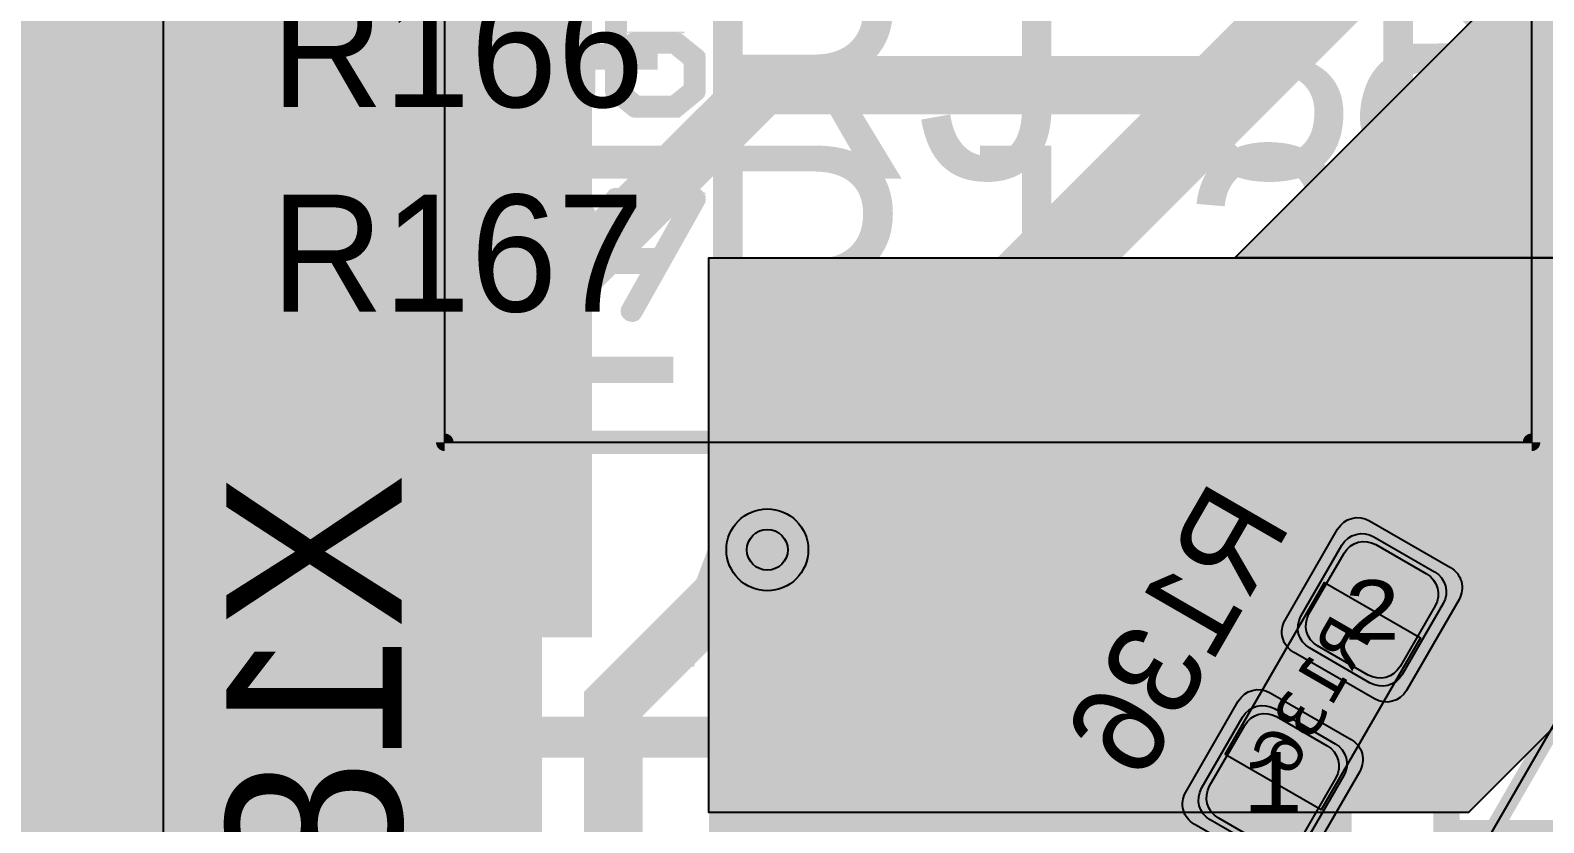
# Model space of a CAD drawing. Extents: x -98 to 119, y -207 to 98.
# Drawn here: x 42.19 to 55.14, y -27.34 to -20.55 of the extents above; entities that cross this region are included whole.
import ezdxf
from ezdxf.enums import TextEntityAlignment as Align

# ---------------------------------------------------------------- set-up
doc = ezdxf.new("R2010")
doc.units = 0
doc.header["$MEASUREMENT"] = 0
for name, color, linetype in [('ASSEMBLY_OUTLINES_BTM', 191, 'CONTINUOUS'), ('ASSEMBLY_PART_NUMBERS_BTM', 191, 'CONTINUOUS'), ('ASSEMBLY_PART_NUMBERS_TOP', 102, 'CONTINUOUS'), ('ASSEMBLY_REF_DES_BTM', 191, 'CONTINUOUS'), ('BOARD_OUTLINE', 10, 'CONTINUOUS'), ('DRILL_DRAWING', 21, 'CONTINUOUS'), ('GENERATED_SILKSCREEN_BTM', 255, 'CONTINUOUS'), ('GENERATED_SILKSCREEN_TOP', 140, 'CONTINUOUS'), ('MANUFACTURING_OUTLINES', 10, 'CONTINUOUS'), ('PART_PADS_SMD_BTM', 230, 'CONTINUOUS'), ('PIN_NUMBERS_BTM', 8, 'CONTINUOUS'), ('PIN_NUMBERS_TOP', 8, 'CONTINUOUS'), ('PLACEMENT_OUTLINES_BTM', 222, 'CONTINUOUS'), ('PLANE_DATA_LAYER_BOTTOM', 230, 'CONTINUOUS'), ('PLANE_SHAPES_LAYER_BOTTOM', 230, 'CONTINUOUS'), ('PLANE_SHAPES_LAYER_TOP', 150, 'CONTINUOUS'), ('ROUTE_BORDER', 151, 'CONTINUOUS'), ('SILKSCREEN_OUTLINES_BTM', 211, 'CONTINUOUS'), ('SILKSCREEN_REF_DES_BTM', 211, 'CONTINUOUS'), ('SILKSCREEN_REF_DES_TOP', 150, 'CONTINUOUS'), ('SOLDERMASK_PADS_BTM', 12, 'CONTINUOUS'), ('SOLDERPASTE_PADS_BTM', 12, 'CONTINUOUS'), ('TRACES_LAYER_BOTTOM', 230, 'CONTINUOUS'), ('TRACES_LAYER_TOP', 150, 'CONTINUOUS'), ('VIA_HOLES_LAYER_BOTTOM', 30, 'CONTINUOUS'), ('VIA_HOLES_LAYER_TOP', 30, 'CONTINUOUS'), ('VIA_PADS_LAYER_BOTTOM', 230, 'CONTINUOUS'), ('VIA_PADS_LAYER_TOP', 150, 'CONTINUOUS')]:
    doc.layers.add(name, color=color, linetype=linetype)
doc.styles.add('COURIER_NEW', font='COUR.TTF')
doc.styles.add('VERDANA', font='verdana.TTF')
doc.styles.add('VERIBEST_GERBER_0', font='txt')

msp = doc.modelspace()

# ---------------------------------------------------------------- hatches: boundary and pattern name
at = {"layer": 'PLANE_DATA_LAYER_BOTTOM'}
h = msp.add_hatch(color=256, dxfattribs=at)
h.paths.add_polyline_path([(-96.5, 0, -1), (96.5, 0, -1)], flags=0)
h.paths.add_polyline_path([(92.251979, -7.43598, 0.726988162), (92.479659, -3.637852, -0.308609791), (92.431259, -3.566904, -0.009635255), (92.431316, -3.563968, 0.009635011), (92.5, -0.000006), (92.5, 0.000001, 0.053325255), (90.407665, 19.562826, -0.053326925), (90.405941, 19.578942), (90.405941, 19.578943, -0.238217909), (90.436919, 19.640273, 0.661755037), (89.584154, 23.221888, -0.295297583), (89.523137, 23.277841, 0.022401018), (87.08146, 31.194059, -0.086206302), (87.076996, 31.219756), (87.076996, 31.219757, -0.210183909), (87.101696, 31.275919, 0.679382507), (85.774921, 34.749845, -0.301864993), (85.705267, 34.797373, 0.047915829), (77.514669, 50.475005, -0.145307444), (77.502324, 50.516585, -0.123988701), (77.511414, 50.552678, 0.606608991), (75.516892, 53.486368, -0.274238992), (75.44586, 53.517962, 0.021523084), (70.565432, 59.806101, -0.177595235), (70.547363, 59.855368), (70.547363, 59.855369, -0.111833303), (70.5548, 59.888203, 0.661755452), (68.116894, 62.64715, -0.295297373), (68.036725, 62.667806, 0.05833458), (51.722715, 76.687749, -0.249337829), (51.689123, 76.750923), (51.689123, 76.750924, -0.060759886), (51.691357, 76.76924, 0.714966399), (48.509213, 78.818582, -0.314871124), (48.42205, 78.81342, 0.022806677), (41.042088, 82.896302, -0.285136953), (40.999698, 82.964591), (40.999698, 82.964596, -0.004247023), (40.999709, 82.965891, 0.647046608), (37.697353, 84.5176, -0.289754858), (37.616734, 84.505806, 0.052943541), (19.031563, 90.52099, -0.30833592), (18.972104, 90.582877, 0.696982245), (15.284156, 91.27756, -0.308339612), (15.206255, 91.241547, 0.022370691), (6.993138, 92.235275, -0.315204372), (6.925536, 92.290658, 0.715888063), (3.14462, 92.496703, -0.315205261), (3.0714, 92.448994, 0.063468058), (-20.215283, 90.264015, -0.320142253), (-20.296827, 90.298428, 0.72963938), (-23.995319, 89.386755, -0.320144031), (-24.051528, 89.318386, 0.018663537), (-30.645576, 87.275991, -0.309865735), (-30.72878, 87.298418, 0.701170836), (-34.249879, 85.978007, -0.002752694), (-34.249874, 85.977168, -0.30685575), (-34.29782, 85.9064, 0.04916641), (-50.410548, 77.556603, -0.32354836), (-50.499711, 77.561018, 0.739212756), (-53.660594, 75.408706, -0.075169868), (-53.657188, 75.386179), (-53.657188, 75.386178, -0.242479425), (-53.68916, 75.324127, 0.019967737), (-59.527063, 70.80098, -0.298487087), (-59.610009, 70.791065, 0.556724412), (-62.5, 69), (-62.5, 68.999999, 0.082708518), (-62.392031, 68.351756, -0.298487573), (-62.412702, 68.270818, 0.067186589), (-78.279974, 49.27977, -0.277817809), (-78.350169, 49.24438, 0.436350868), (-80.5, 47.25), (-80.5, 47.249999, 0.141466326), (-80.192238, 46.184011, -0.141465884), (-80.180512, 46.143397), (-80.180512, 46.143396, -0.131190735), (-80.190652, 46.105416, 0.019294819), (-83.506407, 39.786053, -0.312206796), (-83.581614, 39.742899, 0.439123468), (-85.75, 37.75, 0.204829615), (-85.131688, 36.303992, -0.204830708), (-85.10813, 36.248899), (-85.10813, 36.248898, -0.100919006), (-85.114214, 36.219062, 0.048097759), (-90.466303, 19.289839, -0.314870423), (-90.530154, 19.230281, 0.714965653), (-91.24073, 15.512631, -0.269378312), (-91.202277, 15.446437), (-91.202277, 15.446436, -0.041929831), (-91.203345, 15.433723, 0.018841331), (-92.106444, 8.523669, -0.32827121), (-92.166453, 8.456161, 0.354028014), (-93.75, 6.5), (-93.75, 6.499999, 0.314708299), (-92.438077, 4.622088, -0.31470689), (-92.388093, 4.55054), (-92.388093, 4.550537, -0.012285748), (-92.388185, 4.546794, 0.012294179), (-92.5, 0.00001), (-92.5, -0.000004, 0.052933393), (-90.438132, -19.421494, -0.329408644), (-90.475468, -19.504015, 0.27173254), (-91.5, -21.25, 0.401597711), (-89.586502, -23.248128, -0.329404507), (-89.516056, -23.305059, 0.021307354), (-87.207653, -30.839509, -0.322177334), (-87.232533, -30.924924, 0.230665932), (-88, -32.499999), (-88, -32.5, 0.431495031), (-85.882787, -34.496562, -0.3221788), (-85.807634, -34.544174, 0.048016175), (-77.643233, -50.277018, -0.303878783), (-77.644537, -50.3618, 0.152518996), (-78, -51.499999), (-78, -51.5, 0.481982915), (-75.552374, -53.449264, -0.303883418), (-75.473145, -53.479475, 0.021991255), (-70.483925, -59.90214, -0.318621499), (-70.47622, -59.989968, 0.725399056), (-67.952631, -62.834176, -0.318624212), (-67.866344, -62.852281, 0.062392529), (-50.265124, -77.650932, -0.254356234), (-50.230332, -77.714899), (-50.230332, -77.7149, -0.034453173), (-50.231054, -77.725364, 0.034451935), (-50.25, -78), (-50.25, -78.000001, 0.603308224), (-47.119729, -79.649997, -0.291362646), (-47.037917, -79.64725, 0.02294124), (-39.54278, -83.621879, -0.290012797), (-39.499155, -83.690765), (-39.499155, -83.690766, -0.007130353), (-39.499186, -83.692939, 0.007132964), (-39.5, -83.749994), (-39.5, -83.75, 0.658082965), (-36.126004, -85.203319, -0.297762979), (-36.043963, -85.188513, 0.049016344), (-18.771876, -90.575199, -0.301861306), (-18.712566, -90.635139, 0.679381768), (-15.056336, -91.31372, -0.301864385), (-14.979467, -91.279054, 0.021749122), (-6.993138, -92.235275, -0.315204372), (-6.925536, -92.290658, 0.715888063), (-3.14462, -92.496703, -0.315205261), (-3.0714, -92.448994, 0.06250827), (19.869968, -90.340657, -0.345566403), (19.954737, -90.381493, 0.794356815), (23.75, -89.500001), (23.75, -89.499973, 0.005086864), (23.749586, -89.459281, -0.345588489), (23.806159, -89.384097, 0.021469451), (31.383958, -87.013201, -0.314446926), (31.468175, -87.035889, 0.700130836), (35, -85.75), (35, -85.749988, 0.009099261), (34.998675, -85.677212, -0.009057228), (34.998625, -85.674452), (34.998625, -85.674439, -0.304472205), (35.045955, -85.60392, 0.047985464), (50.721249, -77.353765, -0.31444166), (50.808431, -77.356288, 0.616218308), (54, -75.75), (54, -75.749999, 0.067758174), (53.927211, -75.215343, -0.067753523), (53.924438, -75.194974), (53.924438, -75.194973, -0.241537288), (53.95619, -75.13308, 0.022365821), (60.452055, -70.01285, -0.313111549), (60.538488, -70.003709, 0.710095351), (63.344013, -67.475653, -0.099717589), (63.33807, -67.446151), (63.33807, -67.44615, -0.206928064), (63.362073, -67.390635, 0.058205552), (77.187807, -50.973449, -0.317486674), (77.269693, -50.94147, 0.722224143), (79.294241, -47.729048, -0.173873661), (79.276877, -47.680625, -0.136094565), (79.287761, -47.641379, 0.020523482), (82.926938, -40.980152, -0.353003204), (83.013777, -40.939997, 0.48811211), (85.5, -39), (85.5, -38.999999, 0.240073604), (84.675602, -37.381988, -0.240072951), (84.644192, -37.320342), (84.644192, -37.320341, -0.104105615), (84.650658, -37.289623, 0.050546739), (90.411157, -19.546683, -0.32146983), (90.476988, -19.487077, 0.38127918), (92.25, -17.5, 0.275143701), (91.203224, -15.741772, -0.275142487), (91.163342, -15.674784), (91.163342, -15.674783, -0.042554947), (91.164442, -15.661882, 0.022235783), (92.195155, -7.50356, -0.319196338)], flags=0)
h = msp.add_hatch(color=256, dxfattribs=at)
h.paths.add_polyline_path([(47, -11.935693, -0.379782878), (46.932843, -12.011354, 0.168170318), (46.638626, -12.154268), (44.703654, -14.08924, -0.239274377), (44.638081, -14.110656, 3.061799276), (45.389344, -14.861919, -0.038522588), (45.388442, -14.850229), (45.388442, -14.850227, -0.198909956), (45.41076, -14.796346), (46.869918, -13.337188, -0.668181994), (47, -13.391069), (47, -25.6738, -0.414213562), (46.9238, -25.75), (41.3262, -25.75, -0.414213562), (41.25, -25.6738), (41.25, -0.8262, -0.414213562), (41.3262, -0.75), (46.9238, -0.75, -0.414213562), (47, -0.8262)], flags=0)
h.paths.add_polyline_path([(43.6, -10.25, -1), (45.4, -10.25, -1)], flags=0)
h.paths.add_polyline_path([(43.6, -5.75, -1), (45.4, -5.75, -1)], flags=0)
h.paths.add_polyline_path([(43.6, -3.25, -1), (45.4, -3.25, -1)], flags=0)
at = {"layer": 'PLANE_SHAPES_LAYER_BOTTOM'}
h = msp.add_hatch(color=256, dxfattribs=at)
h.paths.add_polyline_path([(-96.5, 0, -1), (96.5, 0, -1)], flags=0)
h.paths.add_polyline_path([(-92.5, 0, -1), (92.5, 0, -1)], flags=0)
at = {"layer": 'PLANE_SHAPES_LAYER_TOP'}
h = msp.add_hatch(color=256, dxfattribs=at)
h.paths.add_polyline_path([(-96.31345, 0, -1), (96.81345, 0, -1)], flags=0)
h.paths.add_polyline_path([(-92.25, 0, -1), (92.75, 0, -1)], flags=0)
h = msp.add_hatch(color=256, dxfattribs=at)
h.paths.add_polyline_path([(46.25, -35.15), (43.875, -38), (28.75, -38), (32.25, -34.5), (32.25, -30.5), (35.75, -30.5), (35.75, -27), (14.25, -27), (14.25, -24), (-10, -24), (-10, -18.75), (1.75, -18.75), (1.75, -9.25), (-10, -9.25), (-10, 32.75), (1.75, 32.75), (1.75, 34.25), (20.25, 34.25), (20.25, 25.25), (22.25, 23.25), (34.5, 23.25), (34.5, -26.5), (41.25, -26.5), (41.25, -20.5), (46.25, -20.5)])
h.paths.add_polyline_path([(-8.75, 10.25), (-8.75, 19.5), (1.25, 19.5), (1.25, 10.25)], flags=16)
h.paths.add_polyline_path([(6, 27.25), (6, 29.75), (15.45, 29.75), (15.45, 27.25)], flags=16)
for points in [[(52.5, -22.5), (57, -18), (57, -22.5)], [(56, -25.75), (54.5, -27.25), (48, -27.25), (48, -22.5), (56, -22.5)]]:
    msp.add_hatch(color=256, dxfattribs=at).paths.add_polyline_path(points, flags=0)
at = {"layer": 'VIA_HOLES_LAYER_BOTTOM'}
h = msp.add_hatch(color=256, dxfattribs=at)
edge = h.paths.add_edge_path()
edge.add_arc((48.5, -25), 0.175, 0, 360)
at = {"layer": 'VIA_HOLES_LAYER_TOP'}
h = msp.add_hatch(color=256, dxfattribs=at)
edge = h.paths.add_edge_path()
edge.add_arc((48.5, -25), 0.175, 0, 360)

# ---------------------------------------------------------------- linework, layer by layer
at = {"layer": 'ASSEMBLY_OUTLINES_BTM'}
for points, const_width in [([(45.74, -24.08), (45.74, 4.12), (55.04, 4.12), (55.04, -24.08)], 0.2), ([(34.03, -30.33), (34.03, 2.87), (43.33, 2.87), (43.33, -30.33)], 0.2), ([(57.092009, -23.276359), (82.206745, -37.776359), (75.856745, -48.774881), (50.742009, -34.274881)], 0.1)]:
    msp.add_lwpolyline(points, close=True, dxfattribs=dict(at, const_width=const_width))
msp.add_lwpolyline([(52.417968, -26.751122), (53.267968, -25.278878), (54.090692, -25.753878), (53.240692, -27.226122)], close=True, dxfattribs=at)
at = {"layer": 'BOARD_OUTLINE', "const_width": 0.1}
msp.add_lwpolyline([(-97.5, 0, -1), (97.5, 0, -1)], format="xyb", close=True, dxfattribs=at)
at = {"layer": 'GENERATED_SILKSCREEN_BTM', "const_width": 0.15}
for points in [[(55.040005, -24.08, -0.414213562), (55.04, -24.080005), (45.74, -24.080005, -0.414213562), (45.739995, -24.08), (45.739995, 4.12, -0.414213562), (45.74, 4.120005), (53.492294, 4.120005, 0.000005999), (53.492292, 4.119995), (45.740005, 4.119995), (45.740005, -24.079995), (55.039995, -24.079995), (55.039995, 4.119995), (54.307708, 4.119995, 0.000005999), (54.307706, 4.120005), (55.04, 4.120005, -0.414213562), (55.040005, 4.12), (55.040005, -24.08)], [(43.330005, -30.33, -0.414213562), (43.33, -30.330005), (35.508649, -30.330005, 0.000004856), (35.508651, -30.329995), (43.329995, -30.329995), (43.329995, 2.869995), (34.030005, 2.869995), (34.030005, -30.329995), (34.491349, -30.329995, 0.000004856), (34.491351, -30.330005), (34.03, -30.330005, -0.414213562), (34.029995, -30.33), (34.029995, 2.87, -0.414213562), (34.03, 2.870005), (43.33, 2.870005, -0.414213562), (43.330005, 2.87), (43.330005, -30.33)], [(52.98489, -25.769192), (52.701053, -26.260813, 0.000010041), (52.701042, -26.260814), (52.984886, -25.769182, 0.000009791), (52.98489, -25.769192)], [(53.811745, -26.237038), (53.519647, -26.742966, 0.000010641), (53.519643, -26.742955), (53.811733, -26.23704, 0.00001106), (53.811745, -26.237038)]]:
    msp.add_lwpolyline(points, format="xyb", dxfattribs=at)
msp.add_lwpolyline([(57.092009, -23.276359), (82.206745, -37.776359), (75.856745, -48.774881), (50.742009, -34.274881)], close=True, dxfattribs=at)
for points in [[(45.3505, -25.56025), (44.668, -25.07875), (45.3505, -24.59875), (45.3565, -24.59425), (45.3595, -24.58975), (45.361, -24.58375), (45.361, -24.57925), (45.358, -24.56875), (45.3535, -24.55975), (45.346, -24.55225), (45.3355, -24.54625), (45.325, -24.54475), (45.3145, -24.54925), (44.614, -25.03975), (43.9135, -24.54925), (43.903, -24.54475), (43.8925, -24.54625), (43.882, -24.55075), (43.8745, -24.55825), (43.87, -24.56875), (43.867, -24.57925), (43.8685, -24.58975), (43.876, -24.59875), (44.56, -25.07875), (43.876, -25.56025), (43.8685, -25.56775), (43.867, -25.57825), (43.87, -25.58875), (43.8745, -25.59775), (43.882, -25.60675), (43.8925, -25.61125), (43.903, -25.61425), (43.9135, -25.60975), (44.614, -25.11475), (45.3145, -25.60975), (45.3265, -25.61425), (45.337, -25.61125), (45.3475, -25.60675), (45.355, -25.59775), (45.361, -25.58875), (45.3625, -25.57825), (45.3595, -25.56775), (45.3505, -25.56025)], [(52.22304, -25.114613), (52.22064, -25.116213), (52.21664, -25.115413), (52.21184, -25.114613), (52.20864, -25.113013), (52.06624, -25.030613), (52.06304, -25.028213), (52.06144, -25.025013), (52.05984, -25.024213), (52.05904, -25.022613), (52.05904, -25.021013), (52.05824, -25.019413), (52.03104, -24.846613), (52.03104, -24.842613), (52.03264, -24.839413), (52.03264, -24.836213), (52.23504, -24.486613), (52.23744, -24.483413), (52.23984, -24.481013), (52.24224, -24.480213), (52.24544, -24.479413), (52.24864, -24.478613), (52.25104, -24.477813), (52.25424, -24.478613), (52.25744, -24.479413), (52.92304, -24.864213), (52.92784, -24.868213), (52.92944, -24.873813), (52.92864, -24.879413), (52.92704, -24.884213), (52.92304, -24.889813), (52.91744, -24.893013), (52.91184, -24.894613), (52.90624, -24.892213), (52.58704, -24.708213), (52.39904, -25.034613), (52.65664, -25.334613), (52.65824, -25.337013), (52.65984, -25.340213), (52.65984, -25.343413), (52.65984, -25.346613), (52.65744, -25.352213), (52.65344, -25.356213), (52.64864, -25.358613), (52.64304, -25.360213), (52.63744, -25.359413), (52.63264, -25.355413), (52.37584, -25.054613), (52.22304, -25.114613)], [(52.25504, -24.517013), (52.06384, -24.848213), (52.08864, -25.006613), (52.21744, -25.081013), (52.36784, -25.024213), (52.55904, -24.692213), (52.25504, -24.517013)], [(52.47264, -25.609813), (52.47664, -25.605013), (52.48224, -25.604213), (52.48784, -25.605013), (52.49344, -25.607413), (52.49824, -25.610613), (52.50144, -25.615413), (52.50304, -25.617813), (52.50304, -25.621013), (52.50304, -25.623413), (52.50144, -25.626613), (52.34544, -25.897013), (52.34144, -25.901013), (52.33584, -25.903413), (52.32944, -25.902613), (52.32464, -25.900213), (52.31904, -25.897013), (52.31584, -25.891413), (52.31504, -25.885813), (52.31664, -25.880213), (52.38704, -25.758613), (51.73584, -25.382613), (51.73184, -25.379413), (51.72944, -25.375413), (51.72944, -25.370613), (51.73184, -25.365013), (51.73264, -25.361013), (51.73504, -25.357813), (51.73824, -25.355413), (51.74224, -25.354613), (52.01024, -25.329013), (52.01664, -25.329813), (52.02064, -25.332213), (52.02384, -25.337013), (52.02544, -25.342613), (52.02544, -25.348213), (52.02384, -25.353813), (52.02064, -25.358613), (52.01504, -25.360213), (51.79504, -25.381013), (52.40224, -25.731413), (52.47264, -25.609813)], [(52.12064, -26.277813), (52.09344, -26.105813), (52.09184, -26.100213), (52.08784, -26.097013), (52.08224, -26.095413), (52.07664, -26.095413), (52.07104, -26.096213), (52.06544, -26.099413), (52.06224, -26.104213), (52.06064, -26.109813), (52.08784, -26.276213), (51.95824, -26.499413), (51.80864, -26.557013), (51.67984, -26.482613), (51.65344, -26.325013), (51.71984, -26.210613), (51.72224, -26.204213), (51.72144, -26.201813), (51.72064, -26.198613), (51.71744, -26.193813), (51.71264, -26.190613), (51.70784, -26.188213), (51.70144, -26.187413), (51.69664, -26.189813), (51.69184, -26.193813), (51.62544, -26.309013), (51.47584, -26.365013), (51.34704, -26.290613), (51.32224, -26.132213), (51.45184, -25.909013), (51.60864, -25.849013), (51.61344, -25.845013), (51.61584, -25.839413), (51.61584, -25.833813), (51.61344, -25.828213), (51.61024, -25.822613), (51.60624, -25.819413), (51.60384, -25.817813), (51.60144, -25.817013), (51.59904, -25.817813), (51.59584, -25.818613), (51.43344, -25.881013), (51.43024, -25.884213), (51.42864, -25.885013), (51.42704, -25.885813), (51.42544, -25.887413), (51.29104, -26.121013), (51.29024, -26.122613), (51.29024, -26.125013), (51.29024, -26.126613), (51.28944, -26.128213), (51.28864, -26.131413), (51.31664, -26.303413), (51.31824, -26.307413), (51.32064, -26.309813), (51.32224, -26.313013), (51.32464, -26.314613), (51.46704, -26.397013), (51.46944, -26.397813), (51.47504, -26.399413), (51.47824, -26.401013), (51.48144, -26.399413), (51.62304, -26.345813), (51.64784, -26.495413), (51.64864, -26.497813), (51.64944, -26.498613), (51.64944, -26.500213), (51.65104, -26.501013), (51.65504, -26.505013), (51.65664, -26.506613), (51.79984, -26.589013), (51.80304, -26.590613), (51.80624, -26.591413), (51.81024, -26.592213), (51.81344, -26.590613), (51.97584, -26.528213), (51.97984, -26.526613), (51.98064, -26.525813), (51.98144, -26.524213), (51.98224, -26.523413), (51.98304, -26.522613), (51.98464, -26.521013), (52.11904, -26.287413), (52.11984, -26.285813), (52.11984, -26.284213), (52.12144, -26.281013), (52.12064, -26.277813)], [(45.3025, -26.17675), (45.3055, -26.16475), (45.3115, -26.15875), (45.322, -26.15425), (45.334, -26.15275), (45.3445, -26.15425), (45.355, -26.15875), (45.3625, -26.16475), (45.364, -26.17675), (45.364, -26.76175), (45.3625, -26.77225), (45.355, -26.78125), (45.3445, -26.78575), (45.334, -26.78725), (45.322, -26.78575), (45.3115, -26.78125), (45.3055, -26.77225), (45.3025, -26.76175), (45.3025, -26.49775), (43.894, -26.49775), (43.8835, -26.49625), (43.876, -26.49175), (43.8715, -26.48425), (43.87, -26.47375), (43.8685, -26.46625), (43.8685, -26.45875), (43.8715, -26.45275), (43.8775, -26.44675), (44.2885, -26.15425), (44.299, -26.14975), (44.3095, -26.14975), (44.3185, -26.15425), (44.326, -26.16175), (44.332, -26.17075), (44.335, -26.18125), (44.335, -26.18725), (44.332, -26.19175), (44.329, -26.19625), (44.3245, -26.19925), (43.9885, -26.43925), (45.3025, -26.43925), (45.3025, -26.17675)], [(50.91024, -26.785013), (50.93744, -26.957013), (50.93984, -26.962613), (50.94384, -26.966613), (50.94864, -26.968213), (50.95264, -26.969013), (50.95744, -26.968213), (50.96224, -26.966613), (50.96624, -26.964213), (50.96944, -26.961013), (50.97024, -26.957013), (50.97024, -26.953013), (50.94384, -26.785813), (51.07344, -26.561813), (51.22224, -26.505013), (51.47104, -26.649013), (51.34064, -26.699413), (51.33664, -26.702613), (51.33584, -26.702613), (51.33344, -26.705013), (51.19744, -26.939413), (51.19744, -26.943413), (51.19664, -26.945013), (51.19664, -26.946613), (51.19584, -26.949813), (51.22224, -27.121813), (51.22304, -27.123413), (51.22304, -27.125013), (51.22384, -27.126613), (51.22544, -27.127413), (51.22944, -27.131413), (51.23104, -27.133013), (51.42144, -27.242613), (51.42464, -27.244213), (51.42784, -27.245013), (51.43184, -27.245813), (51.43504, -27.244213), (51.59744, -27.181813), (51.60144, -27.180213), (51.60224, -27.179413), (51.60304, -27.177813), (51.60384, -27.177013), (51.60464, -27.176213), (51.60624, -27.174613), (51.74144, -26.940213), (51.74224, -26.937013), (51.74304, -26.933813), (51.74224, -26.930613), (51.71504, -26.758613), (51.71504, -26.756213), (51.71504, -26.755413), (51.71344, -26.752213), (51.70944, -26.748213), (51.70784, -26.746613), (51.23184, -26.472213), (51.22864, -26.470613), (51.22544, -26.470613), (51.22224, -26.470613), (51.22064, -26.471413), (51.21824, -26.471413), (51.05504, -26.533813), (51.05184, -26.537813), (51.05104, -26.537813), (51.04944, -26.538613), (51.04784, -26.540213), (50.91264, -26.774613), (50.91184, -26.776213), (50.91184, -26.778613), (50.91184, -26.780213), (50.91104, -26.782613), (50.91024, -26.785013)], [(51.50784, -26.669813), (51.68384, -26.771413), (51.70944, -26.929013), (51.57984, -27.153013), (51.43024, -27.210613), (51.25424, -27.109013), (51.22864, -26.950613), (51.35824, -26.726613), (51.50784, -26.669813)]]:
    msp.add_lwpolyline(points, dxfattribs=at)
at = {"layer": 'GENERATED_SILKSCREEN_TOP', "const_width": 0.15}
for points in [[(44.3835, -20.247), (44.3835, -21.207), (44.3855, -21.215), (44.3905, -21.22), (44.3965, -21.223), (44.4035, -21.224), (44.4115, -21.223), (44.4185, -21.22), (44.4235, -21.215), (44.4255, -21.207), (44.4255, -20.747), (44.8955, -20.747), (45.0595, -21.213), (45.0635, -21.22), (45.0705, -21.224), (45.0785, -21.225), (45.0845, -21.223), (45.0905, -21.22), (45.0955, -21.215), (45.0985, -21.208), (45.0965, -21.2), (44.9325, -20.734), (45.0925, -20.607)], [(44.4255, -20.268), (44.9035, -20.268), (45.0595, -20.394), (45.0595, -20.58), (44.9035, -20.707), (44.4255, -20.707), (44.4255, -20.268)], [(45.6535, -20.236), (45.4585, -20.51), (45.4555, -20.517), (45.4555, -20.524), (45.4585, -20.53), (45.4635, -20.535), (45.4695, -20.539), (45.4765, -20.541), (45.4805, -20.541), (45.4835, -20.54), (45.4885, -20.534), (45.6485, -20.31), (45.6485, -21.186), (45.4735, -21.186)], [(45.4735, -21.186), (45.4655, -21.188), (45.4615, -21.192), (45.4585, -21.199), (45.4575, -21.207), (45.4585, -21.214), (45.4615, -21.221), (45.4655, -21.226), (45.4735, -21.227), (45.8635, -21.227), (45.8705, -21.226), (45.8765, -21.221), (45.8795, -21.214), (45.8805, -21.207), (45.8795, -21.199), (45.8765, -21.192), (45.8705, -21.188), (45.8635, -21.186), (45.6875, -21.186), (45.6875, -20.247)], [(45.0925, -20.607), (45.0955, -20.605), (45.0965, -20.6), (45.0995, -20.595), (45.0995, -20.59), (45.0995, -20.384)], [(46.2805, -20.394), (46.2805, -20.753), (46.4165, -20.642), (46.4205, -20.641), (46.4225, -20.64), (46.4235, -20.64), (46.4235, -20.639), (46.4285, -20.638), (46.7655, -20.638), (46.7695, -20.639), (46.7695, -20.64), (46.7715, -20.64), (46.7745, -20.641), (46.7775, -20.642), (46.9465, -20.778), (46.9475, -20.781), (46.9495, -20.782), (46.9505, -20.783), (46.9505, -20.785), (46.9525, -20.792), (46.9535, -20.795), (46.9535, -21.07), (46.9525, -21.075), (46.9505, -21.079), (46.9495, -21.083), (46.9465, -21.086), (46.7785, -21.223), (46.7735, -21.225), (46.7725, -21.226), (46.7705, -21.226), (46.7685, -21.227), (46.7675, -21.227), (46.7655, -21.227), (46.4285, -21.227), (46.4245, -21.226), (46.4205, -21.225), (46.4165, -21.223), (46.2485, -21.086), (46.2465, -21.084), (46.2445, -21.083), (46.2425, -21.08), (46.2405, -21.073), (46.2395, -21.07), (46.2395, -20.384)], [(47.2255, -20.394), (47.2255, -20.753), (47.3615, -20.642), (47.3655, -20.641), (47.3675, -20.64), (47.3685, -20.64), (47.3685, -20.639), (47.3735, -20.638), (47.7105, -20.638), (47.7145, -20.639), (47.7145, -20.64), (47.7165, -20.64), (47.7195, -20.641), (47.7225, -20.642), (47.8915, -20.778), (47.8925, -20.781), (47.8945, -20.782), (47.8955, -20.783), (47.8955, -20.785), (47.8975, -20.792), (47.8985, -20.795), (47.8985, -21.07), (47.8975, -21.075), (47.8955, -21.079), (47.8945, -21.083), (47.8915, -21.086), (47.7235, -21.223), (47.7185, -21.225), (47.7175, -21.226), (47.7155, -21.226), (47.7135, -21.227), (47.7125, -21.227), (47.7105, -21.227), (47.3735, -21.227), (47.3695, -21.226), (47.3655, -21.225), (47.3615, -21.223), (47.1935, -21.086), (47.1915, -21.084), (47.1895, -21.083), (47.1875, -21.08), (47.1855, -21.073), (47.1845, -21.07), (47.1845, -20.384)], [(46.2805, -20.805), (46.2805, -21.06), (46.4345, -21.186), (46.7575, -21.186), (46.9135, -21.06), (46.9135, -20.805), (46.7575, -20.678), (46.4345, -20.678), (46.2805, -20.805)], [(47.2255, -20.805), (47.2255, -21.06), (47.3795, -21.186), (47.7025, -21.186), (47.8585, -21.06), (47.8585, -20.805), (47.7025, -20.678), (47.3795, -20.678), (47.2255, -20.805)], [(45.4735, -22.936), (45.4655, -22.938), (45.4615, -22.942), (45.4585, -22.949), (45.4575, -22.957), (45.4585, -22.964), (45.4615, -22.971), (45.4655, -22.976), (45.4735, -22.977), (45.8635, -22.977), (45.8705, -22.976), (45.8765, -22.971), (45.8795, -22.964), (45.8805, -22.957), (45.8795, -22.949), (45.8765, -22.942), (45.8705, -22.938), (45.8635, -22.936), (45.6875, -22.936), (45.6875, -21.997), (45.6865, -21.99), (45.6835, -21.985), (45.6785, -21.982), (45.6715, -21.981), (45.6665, -21.98), (45.6615, -21.98), (45.6575, -21.982), (45.6535, -21.986), (45.4585, -22.26), (45.4555, -22.267), (45.4555, -22.274), (45.4585, -22.28), (45.4635, -22.285), (45.4695, -22.289), (45.4765, -22.291), (45.4805, -22.291), (45.4835, -22.29), (45.4885, -22.284), (45.6485, -22.06), (45.6485, -22.936), (45.4735, -22.936)], [(45.0925, -22.357), (45.0955, -22.355), (45.0965, -22.35), (45.0995, -22.345), (45.0995, -22.34), (45.0995, -22.134), (45.0995, -22.129), (45.0965, -22.126), (45.0965, -22.123), (45.0955, -22.122), (45.0945, -22.121), (45.0925, -22.119), (44.9225, -21.981), (44.9175, -21.979), (44.9135, -21.978), (44.9095, -21.977), (44.4055, -21.977), (44.3965, -21.979), (44.3905, -21.984), (44.3855, -21.99), (44.3835, -21.997), (44.3835, -22.957), (44.3855, -22.965), (44.3905, -22.97), (44.3965, -22.973), (44.4035, -22.974), (44.4115, -22.973), (44.4185, -22.97), (44.4235, -22.965), (44.4255, -22.957), (44.4255, -22.497), (44.8955, -22.497), (45.0595, -22.963), (45.0635, -22.97), (45.0705, -22.974), (45.0785, -22.975), (45.0845, -22.973), (45.0905, -22.97), (45.0955, -22.965), (45.0985, -22.958), (45.0965, -22.95), (44.9325, -22.484), (45.0925, -22.357)], [(44.4255, -22.018), (44.9035, -22.018), (45.0595, -22.144), (45.0595, -22.33), (44.9035, -22.457), (44.4255, -22.457), (44.4255, -22.018)], [(46.7785, -21.981), (46.9465, -22.118), (46.9515, -22.123), (46.9525, -22.131), (46.9515, -22.137), (46.9495, -22.142), (46.9465, -22.146), (46.9415, -22.15), (46.9365, -22.153), (46.9315, -22.154), (46.9265, -22.154), (46.9225, -22.151), (46.7585, -22.018), (46.4345, -22.018), (46.2805, -22.144), (46.2805, -22.503), (46.4165, -22.392), (46.4205, -22.391), (46.4225, -22.39), (46.4235, -22.39), (46.4235, -22.389), (46.4285, -22.388), (46.7655, -22.388), (46.7695, -22.389), (46.7695, -22.39), (46.7715, -22.39), (46.7745, -22.391), (46.7775, -22.392), (46.9465, -22.528), (46.9475, -22.531), (46.9495, -22.532), (46.9505, -22.533), (46.9505, -22.535), (46.9525, -22.542), (46.9535, -22.545), (46.9535, -22.82), (46.9525, -22.825), (46.9505, -22.829), (46.9495, -22.833), (46.9465, -22.836), (46.7785, -22.973), (46.7735, -22.975), (46.7725, -22.976), (46.7705, -22.976), (46.7685, -22.977), (46.7675, -22.977), (46.7655, -22.977), (46.4285, -22.977), (46.4245, -22.976), (46.4205, -22.975), (46.4165, -22.973), (46.2485, -22.836), (46.2465, -22.834), (46.2445, -22.833), (46.2425, -22.83), (46.2405, -22.823), (46.2395, -22.82), (46.2395, -22.134), (46.2405, -22.129), (46.2425, -22.125), (46.2445, -22.123), (46.2465, -22.121), (46.2485, -22.118), (46.4165, -21.981), (46.4205, -21.98), (46.4235, -21.979), (46.4245, -21.978), (46.4285, -21.977), (46.7655, -21.977), (46.7695, -21.978), (46.7705, -21.978), (46.7715, -21.979), (46.7745, -21.98), (46.7785, -21.981)], [(47.3225, -22.947), (47.3205, -22.954), (47.3215, -22.961), (47.3265, -22.967), (47.3315, -22.971), (47.3385, -22.973), (47.3455, -22.974), (47.3515, -22.972), (47.3565, -22.966), (47.8955, -22.007), (47.8975, -22.002), (47.8975, -21.998), (47.8975, -21.994), (47.8955, -21.99), (47.8925, -21.984), (47.8885, -21.98), (47.8835, -21.978), (47.8785, -21.977), (47.2035, -21.977), (47.1965, -21.979), (47.1915, -21.984), (47.1875, -21.99), (47.1865, -21.998), (47.1875, -22.005), (47.1915, -22.012), (47.1965, -22.017), (47.2035, -22.018), (47.8445, -22.018), (47.3225, -22.947)], [(46.2805, -22.555), (46.2805, -22.81), (46.4345, -22.936), (46.7575, -22.936), (46.9135, -22.81), (46.9135, -22.555), (46.7575, -22.428), (46.4345, -22.428), (46.2805, -22.555)]]:
    msp.add_lwpolyline(points, dxfattribs=at)
at = {"layer": 'MANUFACTURING_OUTLINES'}
msp.add_circle((0, 0), 97.575405, dxfattribs=at)
at = {"layer": 'PART_PADS_SMD_BTM'}
for points in [[(53.140192, -25.840192, -0.414213562), (53.066987, -25.566987), (53.416987, -24.960769, -0.414213562), (53.690192, -24.887564), (54.209808, -25.187564, -0.414213562), (54.283013, -25.460769), (53.933013, -26.066987, -0.414213562), (53.659808, -26.140192)], [(52.290192, -27.312436, -0.414213562), (52.216987, -27.039231), (52.566987, -26.433013, -0.414213562), (52.840192, -26.359808), (53.359808, -26.659808, -0.414213562), (53.433013, -26.933013), (53.083013, -27.539231, -0.414213562), (52.809808, -27.612436)]]:
    msp.add_lwpolyline(points, format="xyb", close=True, dxfattribs=at)
at = {"layer": 'PLACEMENT_OUTLINES_BTM'}
for points in [[(45.74, -24.08), (45.74, 4.12), (55.04, 4.12), (55.04, -24.08)], [(34.03, -30.33), (34.03, 2.87), (43.33, 2.87), (43.33, -30.33)], [(57.092009, -23.276359), (82.206745, -37.776359), (75.856745, -48.774881), (50.742009, -34.274881)], [(52.417968, -26.751122), (53.267968, -25.278878), (54.090692, -25.753878), (53.240692, -27.226122)]]:
    msp.add_lwpolyline(points, close=True, dxfattribs=at)
at = {"layer": 'PLANE_SHAPES_LAYER_BOTTOM'}
msp.add_solid([(41.25, -25.75), (47, -25.75), (41.25, -0.75), (47, -0.75)], dxfattribs=at)
at = {"layer": 'PLANE_SHAPES_LAYER_TOP'}
for points in [[(52.5, -22.5), (57, -18), (57, -22.5)], [(56, -25.75), (54.5, -27.25), (48, -27.25), (48, -22.5), (56, -22.5)]]:
    msp.add_lwpolyline(points, close=True, dxfattribs=at)
for points in [[(48, -32.25), (51, -32.25), (48, -27.25), (51, -27.25)], [(51, -31), (53.5, -31), (51, -27.25), (53.5, -27.25)]]:
    msp.add_solid(points, dxfattribs=at)
at = {"layer": 'ROUTE_BORDER'}
msp.add_circle((0, 0), 96.5, dxfattribs=at)
at = {"layer": 'SILKSCREEN_OUTLINES_BTM'}
for points in [[(45.74, -24.08), (45.74, 4.12), (55.04, 4.12), (55.04, -24.08)], [(34.03, -30.33), (34.03, 2.87), (43.33, 2.87), (43.33, -30.33)], [(57.092009, -23.276359), (82.206745, -37.776359), (75.856745, -48.774881), (50.742009, -34.274881)], [(52.417968, -26.751122), (53.267968, -25.278878), (54.090692, -25.753878), (53.240692, -27.226122)]]:
    msp.add_lwpolyline(points, close=True, dxfattribs=at)
at = {"layer": 'SOLDERMASK_PADS_BTM'}
for points in [[(53.00359, -25.876795, -0.414214295), (52.930385, -25.603589), (53.380385, -24.824167, -0.41421283), (53.65359, -24.750961), (54.34641, -25.150961, -0.414214295), (54.419615, -25.424167), (53.969615, -26.203589, -0.41421283), (53.69641, -26.276795)], [(52.15359, -27.349039, -0.414214295), (52.080385, -27.075833), (52.530385, -26.296411, -0.41421283), (52.80359, -26.223205), (53.49641, -26.623205, -0.414214295), (53.569615, -26.896411), (53.119615, -27.675833, -0.41421283), (52.84641, -27.749039)]]:
    msp.add_lwpolyline(points, format="xyb", close=True, dxfattribs=at)
at = {"layer": 'SOLDERPASTE_PADS_BTM'}
for points in [[(53.208494, -25.821891, -0.414213562), (53.135289, -25.548686), (53.435289, -25.02907, -0.414213562), (53.708494, -24.955865), (54.141506, -25.205865, -0.414213562), (54.214711, -25.47907), (53.914711, -25.998686, -0.414213562), (53.641506, -26.071891)], [(52.358494, -27.294135, -0.414213562), (52.285289, -27.02093), (52.585289, -26.501314, -0.414213562), (52.858494, -26.428109), (53.291506, -26.678109, -0.414213562), (53.364711, -26.951314), (53.064711, -27.47093, -0.414213562), (52.791506, -27.544135)]]:
    msp.add_lwpolyline(points, format="xyb", close=True, dxfattribs=at)
at = {"layer": 'TRACES_LAYER_BOTTOM'}
for points, const_width in [([(53.9, 4), (53.9, -19.6), (48.5, -25)], 0.75), ([(55.347264, -20.686295), (55.347264, -17.215099), (59.665626, -12.896737), (62.738643, -12.896737), (63.716844, -11.918536), (63.716844, -9.703067), (63.014151, -9.000374), (63.014151, -5.203221)], 0.75), ([(55.347264, -20.686295), (57.316213, -26.408025)], 0.75), ([(53.566213, -32.903215), (53.494769, -32.974659), (50.576617, -32.974659), (44.787419, -27.185461), (1.965461, -27.185461), (0.655, -25.875), (0.655, -24.7)], 0.35), ([(52.765192, -25.548862), (51.950316, -25.548862), (50.895608, -26.60357), (5.597487, -26.60357), (5.35, -26.356083), (5.35, -24.75)], 0.35), ([(53.675, -25.513878), (54.04014, -25.379436), (54.584808, -25.643327)], 0.5), ([(53.675, -25.513878), (53.309859, -25.648319), (52.765192, -25.548862)], 0.35), ([(54.584808, -25.643327), (55.820114, -25.643327), (55.864943, -25.688156)], 0.5), ([(52.825, -26.986122), (52.473808, -27.128617), (52.193439, -27.614231)], 0.5)]:
    msp.add_lwpolyline(points, dxfattribs=dict(at, const_width=const_width))
at = {"layer": 'TRACES_LAYER_TOP', "const_width": 0.5}
for points in [[(44.5, -10.25), (43.213919, -10.25), (42.766826, -10.697093), (42.766826, -26.877644), (39.44447, -30.2), (35, -30.2)], [(45.15, -17.25), (44.403197, -17.25), (44.049644, -17.603553), (44.049644, -26.766472), (42.6, -28.216116), (42.6, -29.1)], [(40, -34.25), (41.166727, -33.083273), (41.458755, -33.083273), (46.322511, -28.219517), (46.322511, -23.161387), (48.462226, -21.021672), (52.452638, -21.021672), (54.750045, -18.724265), (54.875735, -18.724265), (55.6, -18)], [(43.8, -29.2), (44.425, -28.575), (44.442897, -28.575), (45.15, -27.867897), (45.15, -19)], [(48.5, -25), (47.182156, -26.317844), (47.182156, -29.014137), (42.142416, -34.053877), (42.142416, -38.937713), (39.082072, -41.998057), (39.082072, -44.904979), (31.823288, -52.163763), (27.868494, -52.163763), (27.036208, -52.996049), (27.036208, -52.996051), (25.067447, -54.964812), (23.439812, -54.964812), (22.725, -54.25), (21.65, -54.25)]]:
    msp.add_lwpolyline(points, dxfattribs=at)
at = {"layer": 'VIA_HOLES_LAYER_BOTTOM'}
msp.add_circle((48.5, -25), 0.175, dxfattribs=at)
at = {"layer": 'VIA_HOLES_LAYER_TOP'}
msp.add_circle((48.5, -25), 0.175, dxfattribs=at)
at = {"layer": 'VIA_PADS_LAYER_BOTTOM'}
msp.add_circle((48.5, -25), 0.35, dxfattribs=at)
at = {"layer": 'VIA_PADS_LAYER_TOP'}
msp.add_circle((48.5, -25), 0.35, dxfattribs=at)

# ---------------------------------------------------------------- texts
at = {"layer": 'ASSEMBLY_PART_NUMBERS_BTM', "style": 'VERIBEST_GERBER_0', "text_generation_flag": 2}
for s, rotation, p in [('SBH11-PBPC-D08-ST-BK', 90, (54.2, -1.09)), ('ERJ-3EKF6200V', 80, (56.498589, -4.808934)), ('ERJ-3EKF6200V', 60, (51.050295, -24.98))]:
    msp.add_text(s, height=2.032, rotation=rotation, dxfattribs=at).set_placement(p, align=Align.TOP_LEFT)
at = {"layer": 'ASSEMBLY_PART_NUMBERS_TOP', "style": 'VERIBEST_GERBER_0'}
for p in [(46, -19.79), (46, -21.54)]:
    msp.add_text('ERJ-3EKF2000V', height=2.032, dxfattribs=at).set_placement(p, align=Align.TOP_LEFT)
at = {"layer": 'ASSEMBLY_REF_DES_BTM', "style": 'VERDANA', "text_generation_flag": 2}
msp.add_text('R136', height=0.4, rotation=60, dxfattribs=at).set_placement((53.341506, -25.524519), align=Align.TOP_LEFT)
at = {"layer": 'DRILL_DRAWING', "style": 'VERIBEST_GERBER_0'}
msp.add_text('A', height=2, dxfattribs=at).set_placement((48.5, -25), align=Align.MIDDLE_CENTER)
at = {"layer": 'PIN_NUMBERS_BTM', "style": 'COURIER_NEW'}
for s, p in [('2', (53.675, -25.513878)), ('1', (52.825, -26.986122))]:
    msp.add_text(s, height=0.508, dxfattribs=at).set_placement(p, align=Align.MIDDLE_CENTER)
at = {"layer": 'PIN_NUMBERS_TOP', "style": 'COURIER_NEW'}
for s, p in [('2', (53.675, -25.513878)), ('1', (52.825, -26.986122))]:
    msp.add_text(s, height=0.508, dxfattribs=at).set_placement(p, align=Align.MIDDLE_CENTER)
at = {"layer": 'SILKSCREEN_REF_DES_BTM', "style": 'VERIBEST_GERBER_0', "text_generation_flag": 2}
for s, height, rotation, p in [('X18', 1.5, 90, (43.87, -24.34)), ('R136', 0.8, 60, (52.3, -24.38))]:
    msp.add_text(s, height=height, rotation=rotation, dxfattribs=at).set_placement(p, align=Align.TOP_LEFT)
at = {"layer": 'SILKSCREEN_REF_DES_TOP', "style": 'VERIBEST_GERBER_0'}
for s, p in [('R166', (44.25, -20.21)), ('R167', (44.25, -21.96))]:
    msp.add_text(s, height=1, dxfattribs=at).set_placement(p, align=Align.TOP_LEFT)

doc.saveas('drawing.dxf')
